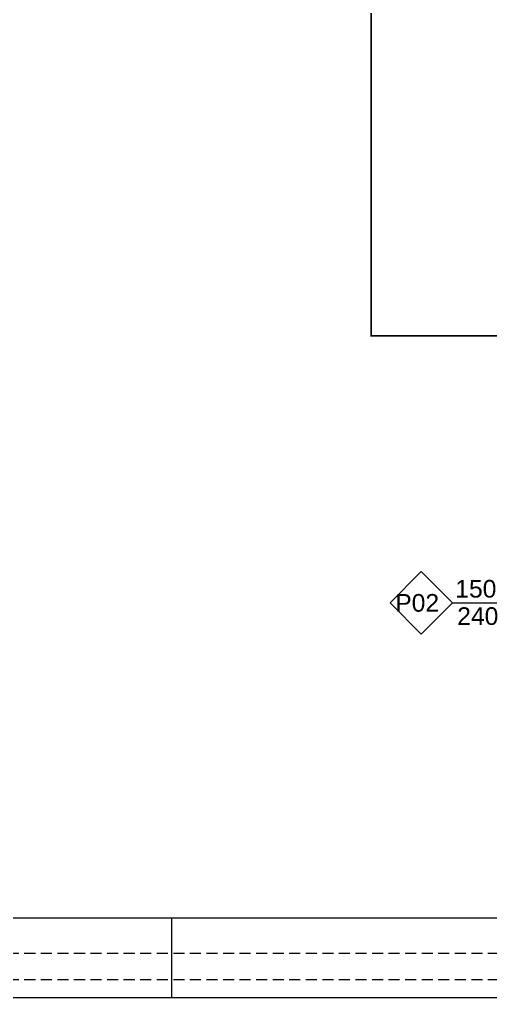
# Model space of a CAD drawing. Extents: x -1073 to 35213, y -1180 to 6950.
# Drawn here: x 16515 to 16781, y 1322 to 1882 of the extents above; entities that cross this region are included whole.
import ezdxf
from ezdxf.enums import TextEntityAlignment as Align

# ---------------------------------------------------------------- set-up
doc = ezdxf.new("R2010")
doc.units = 0
doc.header["$LTSCALE"] = 25
doc.linetypes.add('HIDDEN', pattern=[0.375, 0.25, -0.125])
doc.linetypes.add('HIDDEN2', pattern=[4.7625, 3.175, -1.5875])
doc.layers.get('0').update_dxf_attribs({"color": 9, "lineweight": 9})
for name, color, linetype, lineweight in [('06B', 9, 'Continuous', 9), ('06D', 9, 'Continuous', 9), ('21', 9, 'Continuous', 9), ('22', 8, 'Continuous', 9)]:
    doc.layers.add(name, color=color, linetype=linetype, lineweight=lineweight)
doc.styles.add('Arial', font='arial.ttf', dxfattribs={"height": 2.5})

# ---------------------------------------------------------------- blocks, each defined once
blk = doc.blocks.new('krt-harpusta1')
for points in [[(16786.22, 292.5), (16786.22, 337.5), (14425.84, 337.5), (14425.84, 1327.5), (16786.19, 1327.5), (16786.19, 1372.5), (14380.84, 1372.5), (14380.84, 292.5), (16786.22, 292.5)], [(16600.84, 1372.5), (16600.84, 1327.5)]]:
    blk.add_lwpolyline(points)
at = {"layer": '06D', "linetype": 'HIDDEN'}
for points in [[(16786.19, 1352.5), (14400.84, 1352.5), (14400.84, 312.5), (16786.22, 312.5), (16786.22, 312.5)], [(16786.19, 1337.5), (14415.84, 1337.5), (14415.84, 327.5), (16786.22, 327.5)]]:
    blk.add_lwpolyline(points, dxfattribs=at)
blk = doc.blocks.new('0_windowno')
for points in [[(0, 3.54), (-3.54, 0), (0, -3.54), (3.54, 0), (0, 3.54)], [(3.54, 0), (11.54, 0)]]:
    blk.add_lwpolyline(points)
at = {"style": 'Arial'}
blk.add_attdef('GENISLIK', text='', height=2, dxfattribs=at).set_placement((4.04, 0), align=Align.BOTTOM_LEFT)
blk.add_attdef('PENCERENO', text='', height=2, dxfattribs=at).set_placement((0, 0), align=Align.MIDDLE_CENTER)
blk.add_attdef('YUKSEKLIK', text='', height=2, dxfattribs=at).set_placement((4.04, -0.5), align=Align.TOP_LEFT)

msp = doc.modelspace()

# ---------------------------------------------------------------- linework, layer by layer
at = {"layer": '21', "linetype": 'HIDDEN2', "ltscale": 0.1, "const_width": 1}
msp.add_lwpolyline([(16932.84, 1702.5), (16713.84, 1702.5), (16713.84, 2152.5), (16932.84, 2152.5)], close=True, dxfattribs=at)

# ---------------------------------------------------------------- block references
at = {"layer": '06B'}
msp.add_blockref('krt-harpusta1', (0, 0), dxfattribs=at)
at = {"layer": '22'}
ref = msp.add_blockref('0_windowno', (16742.2, 1551.14), dxfattribs=dict(at, xscale=5, yscale=5, zscale=5))
ref.add_attrib('PENCERENO', 'P02', dxfattribs={"layer": '0', "height": 10, "style": 'Arial'}).set_placement((16739.87, 1551.14), align=Align.MIDDLE_CENTER)
ref.add_attrib('GENISLIK', '150', dxfattribs={"layer": '0', "height": 10, "style": 'Arial'}).set_placement((16761.44, 1551.14), align=Align.BOTTOM_LEFT)
ref.add_attrib('YUKSEKLIK', '240', dxfattribs={"layer": '0', "height": 10, "style": 'Arial'}).set_placement((16762.55, 1548.64), align=Align.TOP_LEFT)

doc.saveas('drawing.dxf')
